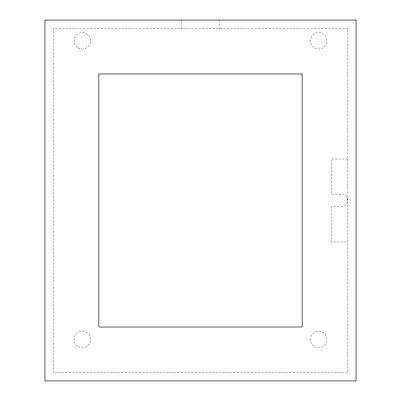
<?xml version="1.0" encoding="UTF-8"?>
<svg xmlns="http://www.w3.org/2000/svg" width="401" height="401" viewBox="0 0 401 401"><rect width="100%" height="100%" fill="white"/><g stroke="black" fill="none" stroke-linecap="round" stroke-linejoin="round"><path stroke-width="0.3" stroke-dasharray="2 1.5" d="M347.762 159.017L331.171 159.017L331.171 194.089L341.542 194.279A6.221 6.221 0 0 1 347.762 200.5A6.221 6.221 0 0 1 341.542 206.721L331.171 206.911L331.171 241.983L347.762 241.983M219.167 20.05L219.167 28.346M181.833 20.05L181.833 28.346M347.762 28.346L53.238 28.346L53.238 372.654L347.762 372.654L347.762 28.346M314.579 346.654A8.296 8.296 0 0 0 327.021 339.467A8.296 8.296 0 0 0 314.579 332.284A8.296 8.296 0 0 0 314.579 346.654M314.579 47.975A8.296 8.296 0 0 0 327.021 40.792A8.296 8.296 0 0 0 314.579 33.609A8.296 8.296 0 0 0 314.579 47.975M78.125 47.975A8.296 8.296 0 0 0 90.571 40.792A8.296 8.296 0 0 0 78.125 33.609A8.296 8.296 0 0 0 78.125 47.975M78.125 346.654A8.296 8.296 0 0 0 90.571 339.467A8.296 8.296 0 0 0 78.125 332.284A8.296 8.296 0 0 0 78.125 346.654"/><path stroke-width="0.6" d="M356.058 20.05L44.942 20.05L44.942 380.95L356.058 380.95L356.058 20.05M302.133 73.979L98.867 73.979L98.867 327.021L302.133 327.021L302.133 73.979"/></g></svg>
